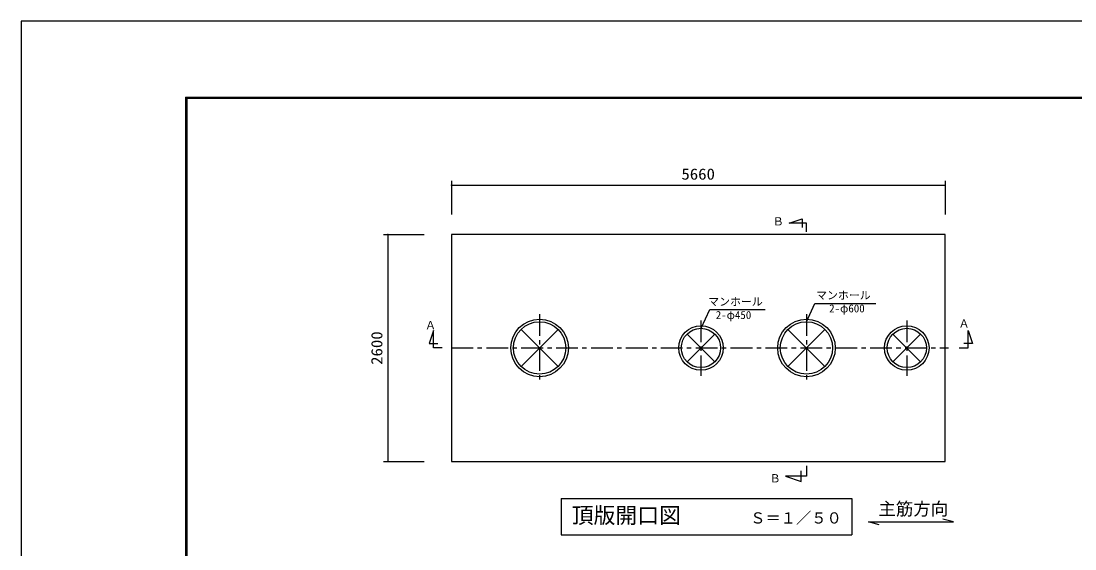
# Model space of a CAD drawing. Units: millimetres, scale not verified. Extents: x -14850 to 14850, y -10500 to 10500.
# Drawn here: x -14850 to -2768, y 4450 to 10500 of the extents above; entities that cross this region are included whole.
import ezdxf
from ezdxf.enums import TextEntityAlignment as Align

# ---------------------------------------------------------------- set-up
doc = ezdxf.new("R2010")
doc.units = ezdxf.units.MM
doc.header["$LTSCALE"] = 50
doc.linetypes.add('CHAIN1', pattern=[8, 5, -1, 1, -1])
for name, color, linetype, lineweight in [('0-0_躯体', 5, 'Continuous', 25), ('0-1_機器', 2, 'Continuous', 25), ('0-2_空気管', 3, 'Continuous', 25), ('0-3_水管', 3, 'Continuous', 25), ('0-5_製作', 5, 'Continuous', 25), ('0-6_図面枠', 7, 'Continuous', 25), ('0-7_Axis_waku', 7, 'Continuous', 25)]:
    doc.layers.add(name, color=color, linetype=linetype, lineweight=lineweight)
doc.styles.add('ＭＳ ゴシック', font='')
doc.styles.get('ＭＳ ゴシック').set_extended_font_data('MS Gothic')

msp = doc.modelspace()

# ---------------------------------------------------------------- linework, layer by layer
at = {"layer": '0-0_躯体', "color": 3}
for p, q in [((-5845.98, 8084.9), (-5845.98, 8184.9)), ((-5845.98, 5403.45), (-5845.98, 5283.45))]:
    msp.add_line(p, q, dxfattribs=at)
for points in [[(-5845.98, 8184.9), (-6045.98, 8184.9), (-5895.98, 8234.9), (-5895.98, 8134.9)], [(-5845.98, 5283.45), (-6085.98, 5283.45), (-5905.98, 5223.44), (-5905.98, 5343.44)]]:
    msp.add_lwpolyline(points, dxfattribs=at)
at = {"layer": '0-1_機器'}
for p, q in [((-9915.98, 8053.48), (-9915.98, 5453.48)), ((-4255.98, 8053.48), (-9915.98, 8053.48)), ((-4255.98, 5453.48), (-4255.98, 8053.48)), ((-9915.98, 5453.48), (-4255.98, 5453.48))]:
    msp.add_line(p, q, dxfattribs=at)
at = {"layer": '0-2_空気管', "linetype": 'CHAIN1'}
for p, q in [((-8905.98, 7142.1), (-8905.98, 6362.53)), ((-5845.98, 7142.1), (-5845.98, 6362.53)), ((-7055.98, 7068.85), (-7055.98, 6435.77)), ((-4695.98, 7068.85), (-4695.98, 6435.77)), ((-9915.98, 6753.48), (-4215.98, 6753.48))]:
    msp.add_line(p, q, dxfattribs=at)
at = {"layer": '0-2_空気管'}
for p, q in [((-9117.87, 6541.59), (-8693.85, 6965.61)), ((-9117.77, 6965.27), (-8693.85, 6541.35)), ((-7215.08, 6912.58), (-6896.88, 6594.38)), ((-7215.08, 6594.38), (-6896.88, 6912.58)), ((-6057.87, 6541.59), (-5633.85, 6965.61)), ((-6057.77, 6965.27), (-5633.85, 6541.35)), ((-4855.08, 6912.58), (-4536.88, 6594.38)), ((-4855.08, 6594.38), (-4536.88, 6912.58))]:
    msp.add_line(p, q, dxfattribs=at)
at = {"layer": '0-2_空気管', "color": 4}
for points in [[(-5845.98, 7053.48), (-5748.76, 7263.45), (-5050.74, 7263.45)], [(-7051.99, 6978.45), (-6952.59, 7193.12), (-6320.14, 7193.12)]]:
    msp.add_lwpolyline(points, dxfattribs=at)
at = {"layer": '0-2_空気管'}
for points in [[(-10021.07, 6753.48), (-10121.07, 6753.48), (-10121.07, 6953.48), (-10171.07, 6803.48), (-10071.07, 6803.48)], [(-4093.79, 6753.48), (-3993.79, 6753.48), (-3993.79, 6953.48), (-3943.79, 6803.48), (-4043.79, 6803.48)]]:
    msp.add_lwpolyline(points, dxfattribs=at)
for centre, radius in [((-8905.98, 6753.48), 330), ((-8905.98, 6753.48), 300), ((-7055.98, 6753.48), 255), ((-5845.98, 6753.48), 330), ((-5845.98, 6753.48), 300), ((-4695.98, 6753.48), 255), ((-7055.98, 6753.48), 225), ((-4695.98, 6753.48), 225)]:
    msp.add_circle(centre, radius, dxfattribs=at)
at = {"layer": '0-3_水管'}
for p, q in [((-8658.03, 5027.92), (-5324.69, 5027.92)), ((-5324.69, 5027.92), (-5324.69, 4611.25))]:
    msp.add_line(p, q, dxfattribs=at)
for points in [[(-8658.03, 5027.92), (-8658.03, 4611.25), (-5324.69, 4611.25)], [(-5013.82, 4727.36), (-5134.56, 4759.71), (-4162.02, 4759.71), (-4282.77, 4792.07)]]:
    msp.add_lwpolyline(points, dxfattribs=at)
at = {"layer": '0-5_製作', "color": 2}
for p, q in [((-9915.98, 8668.84), (-9915.98, 8282.56)), ((-9915.98, 8618.84), (-4255.98, 8618.84)), ((-4255.98, 8668.84), (-4255.98, 8282.56)), ((-10694.58, 8053.48), (-10230.7, 8053.48)), ((-10644.58, 8053.48), (-10644.58, 5453.48)), ((-10694.58, 5453.48), (-10230.7, 5453.48))]:
    msp.add_line(p, q, dxfattribs=at)
at = {"layer": '0-5_製作'}
for points in [[(-9917.23, 8628.76), (-9925.98, 8618.84), (-9925.96, 8619.46)], [(-9917.23, 8628.76), (-9915.98, 8618.84), (-9925.98, 8618.84)], [(-9915.98, 8618.84), (-9925.9, 8617.58), (-9925.98, 8618.84)], [(-9917.23, 8628.76), (-9925.96, 8619.46), (-9918.47, 8628.52)], [(-9918.47, 8628.52), (-9925.96, 8619.46), (-9925.8, 8620.71)], [(-9915.98, 8618.84), (-9925.67, 8616.35), (-9925.9, 8617.58)], [(-9918.47, 8628.52), (-9925.8, 8620.71), (-9919.66, 8628.13)], [(-9919.66, 8628.13), (-9925.8, 8620.71), (-9925.49, 8621.93)], [(-9915.98, 8618.84), (-9925.28, 8615.15), (-9925.67, 8616.35)], [(-9919.66, 8628.13), (-9925.49, 8621.93), (-9920.8, 8627.6)], [(-9920.8, 8627.6), (-9925.49, 8621.93), (-9925.03, 8623.09)], [(-9915.98, 8618.84), (-9924.74, 8614.02), (-9925.28, 8615.15)], [(-9920.8, 8627.6), (-9925.03, 8623.09), (-9921.86, 8626.93)], [(-9921.86, 8626.93), (-9925.03, 8623.09), (-9924.42, 8624.19)], [(-9915.98, 8618.84), (-9924.07, 8612.96), (-9924.74, 8614.02)], [(-9921.86, 8626.93), (-9924.42, 8624.19), (-9922.83, 8626.13)], [(-9922.83, 8626.13), (-9924.42, 8624.19), (-9923.68, 8625.21)], [(-9915.98, 8618.84), (-9923.27, 8611.99), (-9924.07, 8612.96)], [(-9915.98, 8618.84), (-9922.35, 8611.13), (-9923.27, 8611.99)], [(-9915.98, 8608.84), (-9922.35, 8611.13), (-9915.98, 8618.84)], [(-9915.98, 8608.84), (-9921.34, 8610.39), (-9922.35, 8611.13)], [(-9915.98, 8608.84), (-9920.24, 8609.79), (-9921.34, 8610.39)], [(-9915.98, 8608.84), (-9919.07, 8609.33), (-9920.24, 8609.79)], [(-9915.98, 8608.84), (-9917.85, 8609.01), (-9919.07, 8609.33)], [(-9915.98, 8608.84), (-9916.61, 8608.86), (-9917.85, 8609.01)], [(-9915.98, 8628.84), (-9915.98, 8618.84), (-9917.23, 8628.76)], [(-9915.35, 8628.82), (-9915.98, 8618.84), (-9915.98, 8628.84)], [(-9914.11, 8628.66), (-9915.98, 8618.84), (-9915.35, 8628.82)], [(-9912.89, 8628.35), (-9915.98, 8618.84), (-9914.11, 8628.66)], [(-9911.72, 8627.88), (-9915.98, 8618.84), (-9912.89, 8628.35)], [(-9910.62, 8627.28), (-9915.98, 8618.84), (-9911.72, 8627.88)], [(-9909.61, 8626.54), (-9915.98, 8618.84), (-9910.62, 8627.28)], [(-9908.69, 8625.68), (-9915.98, 8618.84), (-9909.61, 8626.54)], [(-9908.69, 8625.68), (-9905.98, 8618.84), (-9915.98, 8618.84)], [(-9905.98, 8618.84), (-9915.98, 8608.84), (-9915.98, 8618.84)], [(-9905.98, 8618.84), (-9914.73, 8608.92), (-9915.98, 8608.84)], [(-9905.98, 8618.84), (-9913.49, 8609.15), (-9914.73, 8608.92)], [(-9906, 8618.21), (-9913.49, 8609.15), (-9905.98, 8618.84)], [(-9906.16, 8616.96), (-9913.49, 8609.15), (-9906, 8618.21)], [(-9906.16, 8616.96), (-9912.3, 8609.54), (-9913.49, 8609.15)], [(-9906.47, 8615.75), (-9912.3, 8609.54), (-9906.16, 8616.96)], [(-9906.47, 8615.75), (-9911.16, 8610.07), (-9912.3, 8609.54)], [(-9906.93, 8614.58), (-9911.16, 8610.07), (-9906.47, 8615.75)], [(-9906.93, 8614.58), (-9910.1, 8610.75), (-9911.16, 8610.07)], [(-9907.54, 8613.48), (-9910.1, 8610.75), (-9906.93, 8614.58)], [(-9907.54, 8613.48), (-9909.13, 8611.55), (-9910.1, 8610.75)], [(-9908.27, 8612.46), (-9909.13, 8611.55), (-9907.54, 8613.48)], [(-9907.89, 8624.71), (-9905.98, 8618.84), (-9908.69, 8625.68)], [(-9907.22, 8623.65), (-9905.98, 8618.84), (-9907.89, 8624.71)], [(-9906.68, 8622.52), (-9905.98, 8618.84), (-9907.22, 8623.65)], [(-9906.29, 8621.32), (-9905.98, 8618.84), (-9906.68, 8622.52)], [(-9906.06, 8620.09), (-9905.98, 8618.84), (-9906.29, 8621.32)], [(-4255.98, 8618.84), (-4265.98, 8618.84), (-4265.96, 8619.46)], [(-4255.98, 8618.84), (-4265.9, 8617.58), (-4265.98, 8618.84)], [(-4255.98, 8618.84), (-4265.96, 8619.46), (-4265.8, 8620.71)], [(-4255.98, 8618.84), (-4265.67, 8616.35), (-4265.9, 8617.58)], [(-4255.98, 8618.84), (-4265.8, 8620.71), (-4265.49, 8621.93)], [(-4255.98, 8618.84), (-4265.28, 8615.15), (-4265.67, 8616.35)], [(-4255.98, 8618.84), (-4265.49, 8621.93), (-4265.03, 8623.09)], [(-4255.98, 8618.84), (-4264.74, 8614.02), (-4265.28, 8615.15)], [(-4255.98, 8618.84), (-4265.03, 8623.09), (-4264.42, 8624.19)], [(-4255.98, 8608.84), (-4264.74, 8614.02), (-4255.98, 8618.84)], [(-4255.98, 8608.84), (-4264.07, 8612.96), (-4264.74, 8614.02)], [(-4255.98, 8628.84), (-4264.42, 8624.19), (-4263.68, 8625.21)], [(-4255.98, 8618.84), (-4264.42, 8624.19), (-4255.98, 8628.84)], [(-4255.98, 8608.84), (-4263.27, 8611.99), (-4264.07, 8612.96)], [(-4255.98, 8628.84), (-4263.68, 8625.21), (-4257.23, 8628.76)], [(-4257.23, 8628.76), (-4263.68, 8625.21), (-4262.83, 8626.13)], [(-4255.98, 8608.84), (-4262.35, 8611.13), (-4263.27, 8611.99)], [(-4257.23, 8628.76), (-4262.83, 8626.13), (-4258.47, 8628.52)], [(-4258.47, 8628.52), (-4262.83, 8626.13), (-4261.86, 8626.93)], [(-4255.98, 8608.84), (-4261.34, 8610.39), (-4262.35, 8611.13)], [(-4258.47, 8628.52), (-4261.86, 8626.93), (-4259.66, 8628.13)], [(-4259.66, 8628.13), (-4261.86, 8626.93), (-4260.8, 8627.6)], [(-4255.98, 8608.84), (-4260.24, 8609.79), (-4261.34, 8610.39)], [(-4255.98, 8608.84), (-4259.07, 8609.33), (-4260.24, 8609.79)], [(-4255.98, 8608.84), (-4257.85, 8609.01), (-4259.07, 8609.33)], [(-4255.98, 8608.84), (-4256.61, 8608.86), (-4257.85, 8609.01)], [(-4255.35, 8628.82), (-4255.98, 8618.84), (-4255.98, 8628.84)], [(-4254.11, 8628.66), (-4255.98, 8618.84), (-4255.35, 8628.82)], [(-4252.89, 8628.35), (-4255.98, 8618.84), (-4254.11, 8628.66)], [(-4251.72, 8627.88), (-4255.98, 8618.84), (-4252.89, 8628.35)], [(-4250.62, 8627.28), (-4255.98, 8618.84), (-4251.72, 8627.88)], [(-4249.61, 8626.54), (-4255.98, 8618.84), (-4250.62, 8627.28)], [(-4248.69, 8625.68), (-4255.98, 8618.84), (-4249.61, 8626.54)], [(-4247.89, 8624.71), (-4255.98, 8618.84), (-4248.69, 8625.68)], [(-4247.22, 8623.65), (-4255.98, 8618.84), (-4247.89, 8624.71)], [(-4246.68, 8622.52), (-4255.98, 8618.84), (-4247.22, 8623.65)], [(-4246.68, 8622.52), (-4245.98, 8618.84), (-4255.98, 8618.84)], [(-4245.98, 8618.84), (-4255.98, 8608.84), (-4255.98, 8618.84)], [(-4246, 8618.21), (-4255.98, 8608.84), (-4245.98, 8618.84)], [(-4246.16, 8616.96), (-4255.98, 8608.84), (-4246, 8618.21)], [(-4246.47, 8615.75), (-4255.98, 8608.84), (-4246.16, 8616.96)], [(-4246.93, 8614.58), (-4255.98, 8608.84), (-4246.47, 8615.75)], [(-4247.54, 8613.48), (-4255.98, 8608.84), (-4246.93, 8614.58)], [(-4248.27, 8612.46), (-4255.98, 8608.84), (-4247.54, 8613.48)], [(-4248.27, 8612.46), (-4254.73, 8608.92), (-4255.98, 8608.84)], [(-4249.13, 8611.55), (-4254.73, 8608.92), (-4248.27, 8612.46)], [(-4249.13, 8611.55), (-4253.49, 8609.15), (-4254.73, 8608.92)], [(-4250.1, 8610.75), (-4253.49, 8609.15), (-4249.13, 8611.55)], [(-4250.1, 8610.75), (-4252.3, 8609.54), (-4253.49, 8609.15)], [(-4251.16, 8610.07), (-4252.3, 8609.54), (-4250.1, 8610.75)], [(-4246.29, 8621.32), (-4245.98, 8618.84), (-4246.68, 8622.52)], [(-4246.06, 8620.09), (-4245.98, 8618.84), (-4246.29, 8621.32)], [(-10647.06, 8063.17), (-10654.58, 8053.48), (-10654.56, 8054.11)], [(-10647.06, 8063.17), (-10644.58, 8053.48), (-10654.58, 8053.48)], [(-10644.58, 8053.48), (-10654.5, 8052.23), (-10654.58, 8053.48)], [(-10647.06, 8063.17), (-10654.56, 8054.11), (-10648.26, 8062.78)], [(-10648.26, 8062.78), (-10654.56, 8054.11), (-10654.4, 8055.36)], [(-10644.58, 8053.48), (-10654.26, 8050.99), (-10654.5, 8052.23)], [(-10648.26, 8062.78), (-10654.4, 8055.36), (-10649.39, 8062.24)], [(-10649.39, 8062.24), (-10654.4, 8055.36), (-10654.09, 8056.57)], [(-10644.58, 8053.48), (-10653.87, 8049.8), (-10654.26, 8050.99)], [(-10649.39, 8062.24), (-10654.09, 8056.57), (-10650.45, 8061.57)], [(-10650.45, 8061.57), (-10654.09, 8056.57), (-10653.62, 8057.74)], [(-10644.58, 8053.48), (-10653.34, 8048.66), (-10653.87, 8049.8)], [(-10650.45, 8061.57), (-10653.62, 8057.74), (-10651.42, 8060.77)], [(-10651.42, 8060.77), (-10653.62, 8057.74), (-10653.02, 8058.84)], [(-10644.58, 8053.48), (-10652.67, 8047.6), (-10653.34, 8048.66)], [(-10651.42, 8060.77), (-10653.02, 8058.84), (-10652.28, 8059.86)], [(-10644.58, 8053.48), (-10651.87, 8046.64), (-10652.67, 8047.6)], [(-10644.58, 8053.48), (-10650.95, 8045.78), (-10651.87, 8046.64)], [(-10644.58, 8053.48), (-10649.93, 8045.04), (-10650.95, 8045.78)], [(-10644.58, 8043.48), (-10649.93, 8045.04), (-10644.58, 8053.48)], [(-10644.58, 8043.48), (-10648.83, 8044.43), (-10649.93, 8045.04)], [(-10644.58, 8043.48), (-10647.67, 8043.97), (-10648.83, 8044.43)], [(-10644.58, 8043.48), (-10646.45, 8043.66), (-10647.67, 8043.97)], [(-10645.83, 8063.4), (-10644.58, 8053.48), (-10647.06, 8063.17)], [(-10644.58, 8043.48), (-10645.2, 8043.5), (-10646.45, 8043.66)], [(-10644.58, 8063.48), (-10644.58, 8053.48), (-10645.83, 8063.4)], [(-10643.95, 8063.46), (-10644.58, 8053.48), (-10644.58, 8063.48)], [(-10642.7, 8063.3), (-10644.58, 8053.48), (-10643.95, 8063.46)], [(-10641.49, 8062.99), (-10644.58, 8053.48), (-10642.7, 8063.3)], [(-10640.32, 8062.53), (-10644.58, 8053.48), (-10641.49, 8062.99)], [(-10639.22, 8061.92), (-10644.58, 8053.48), (-10640.32, 8062.53)], [(-10638.2, 8061.19), (-10644.58, 8053.48), (-10639.22, 8061.92)], [(-10638.2, 8061.19), (-10634.58, 8053.48), (-10644.58, 8053.48)], [(-10634.58, 8053.48), (-10644.58, 8043.48), (-10644.58, 8053.48)], [(-10634.58, 8053.48), (-10643.32, 8043.56), (-10644.58, 8043.48)], [(-10634.58, 8053.48), (-10642.09, 8043.8), (-10643.32, 8043.56)], [(-10634.58, 8053.48), (-10640.89, 8044.18), (-10642.09, 8043.8)], [(-10634.6, 8052.85), (-10640.89, 8044.18), (-10634.58, 8053.48)], [(-10634.75, 8051.61), (-10640.89, 8044.18), (-10634.6, 8052.85)], [(-10634.75, 8051.61), (-10639.76, 8044.72), (-10640.89, 8044.18)], [(-10635.06, 8050.39), (-10639.76, 8044.72), (-10634.75, 8051.61)], [(-10635.06, 8050.39), (-10638.7, 8045.39), (-10639.76, 8044.72)], [(-10635.53, 8049.22), (-10638.7, 8045.39), (-10635.06, 8050.39)], [(-10635.53, 8049.22), (-10637.73, 8046.19), (-10638.7, 8045.39)], [(-10637.29, 8060.33), (-10634.58, 8053.48), (-10638.2, 8061.19)], [(-10636.13, 8048.12), (-10637.73, 8046.19), (-10635.53, 8049.22)], [(-10636.13, 8048.12), (-10636.87, 8047.11), (-10637.73, 8046.19)], [(-10636.49, 8059.36), (-10634.58, 8053.48), (-10637.29, 8060.33)], [(-10635.81, 8058.3), (-10634.58, 8053.48), (-10636.49, 8059.36)], [(-10635.28, 8057.16), (-10634.58, 8053.48), (-10635.81, 8058.3)], [(-10634.89, 8055.97), (-10634.58, 8053.48), (-10635.28, 8057.16)], [(-10634.65, 8054.73), (-10634.58, 8053.48), (-10634.89, 8055.97)], [(-10649.39, 5462.24), (-10654.58, 5453.48), (-10650.45, 5461.57)], [(-10649.39, 5462.24), (-10644.58, 5453.48), (-10654.58, 5453.48)], [(-10650.45, 5461.57), (-10654.58, 5453.48), (-10654.56, 5454.11)], [(-10644.58, 5453.48), (-10654.5, 5452.23), (-10654.58, 5453.48)], [(-10650.45, 5461.57), (-10654.56, 5454.11), (-10651.42, 5460.77)], [(-10651.42, 5460.77), (-10654.56, 5454.11), (-10654.4, 5455.36)], [(-10644.58, 5453.48), (-10654.26, 5450.99), (-10654.5, 5452.23)], [(-10651.42, 5460.77), (-10654.4, 5455.36), (-10652.28, 5459.86)], [(-10652.28, 5459.86), (-10654.4, 5455.36), (-10654.09, 5456.57)], [(-10644.58, 5453.48), (-10653.87, 5449.8), (-10654.26, 5450.99)], [(-10652.28, 5459.86), (-10654.09, 5456.57), (-10653.02, 5458.84)], [(-10653.02, 5458.84), (-10654.09, 5456.57), (-10653.62, 5457.74)], [(-10644.58, 5453.48), (-10653.34, 5448.66), (-10653.87, 5449.8)], [(-10644.58, 5453.48), (-10652.67, 5447.6), (-10653.34, 5448.66)], [(-10644.58, 5453.48), (-10651.87, 5446.64), (-10652.67, 5447.6)], [(-10644.58, 5453.48), (-10650.95, 5445.78), (-10651.87, 5446.64)], [(-10644.58, 5453.48), (-10649.93, 5445.04), (-10650.95, 5445.78)], [(-10644.58, 5453.48), (-10648.83, 5444.43), (-10649.93, 5445.04)], [(-10648.26, 5462.78), (-10644.58, 5453.48), (-10649.39, 5462.24)], [(-10644.58, 5443.48), (-10648.83, 5444.43), (-10644.58, 5453.48)], [(-10644.58, 5443.48), (-10647.67, 5443.97), (-10648.83, 5444.43)], [(-10647.06, 5463.17), (-10644.58, 5453.48), (-10648.26, 5462.78)], [(-10644.58, 5443.48), (-10646.45, 5443.66), (-10647.67, 5443.97)], [(-10645.83, 5463.4), (-10644.58, 5453.48), (-10647.06, 5463.17)], [(-10644.58, 5443.48), (-10645.2, 5443.5), (-10646.45, 5443.66)], [(-10644.58, 5463.48), (-10644.58, 5453.48), (-10645.83, 5463.4)], [(-10643.95, 5463.46), (-10644.58, 5453.48), (-10644.58, 5463.48)], [(-10642.7, 5463.3), (-10644.58, 5453.48), (-10643.95, 5463.46)], [(-10641.49, 5462.99), (-10644.58, 5453.48), (-10642.7, 5463.3)], [(-10640.32, 5462.53), (-10644.58, 5453.48), (-10641.49, 5462.99)], [(-10639.22, 5461.92), (-10644.58, 5453.48), (-10640.32, 5462.53)], [(-10639.22, 5461.92), (-10634.58, 5453.48), (-10644.58, 5453.48)], [(-10634.58, 5453.48), (-10644.58, 5443.48), (-10644.58, 5453.48)], [(-10634.58, 5453.48), (-10643.32, 5443.56), (-10644.58, 5443.48)], [(-10634.58, 5453.48), (-10642.09, 5443.8), (-10643.32, 5443.56)], [(-10634.58, 5453.48), (-10640.89, 5444.18), (-10642.09, 5443.8)], [(-10634.58, 5453.48), (-10639.76, 5444.72), (-10640.89, 5444.18)], [(-10634.58, 5453.48), (-10638.7, 5445.39), (-10639.76, 5444.72)], [(-10638.2, 5461.19), (-10634.58, 5453.48), (-10639.22, 5461.92)], [(-10634.6, 5452.85), (-10638.7, 5445.39), (-10634.58, 5453.48)], [(-10634.6, 5452.85), (-10637.73, 5446.19), (-10638.7, 5445.39)], [(-10637.29, 5460.33), (-10634.58, 5453.48), (-10638.2, 5461.19)], [(-10634.75, 5451.61), (-10637.73, 5446.19), (-10634.6, 5452.85)], [(-10634.75, 5451.61), (-10636.87, 5447.11), (-10637.73, 5446.19)], [(-10636.49, 5459.36), (-10634.58, 5453.48), (-10637.29, 5460.33)], [(-10635.06, 5450.39), (-10636.87, 5447.11), (-10634.75, 5451.61)], [(-10635.06, 5450.39), (-10636.13, 5448.12), (-10636.87, 5447.11)], [(-10635.81, 5458.3), (-10634.58, 5453.48), (-10636.49, 5459.36)], [(-10635.53, 5449.22), (-10636.13, 5448.12), (-10635.06, 5450.39)], [(-10635.28, 5457.16), (-10634.58, 5453.48), (-10635.81, 5458.3)], [(-10634.89, 5455.97), (-10634.58, 5453.48), (-10635.28, 5457.16)], [(-10634.65, 5454.73), (-10634.58, 5453.48), (-10634.89, 5455.97)]]:
    msp.add_solid(points, dxfattribs=at)
at = {"layer": '0-6_図面枠'}
msp.add_lwpolyline([(-14850, -10500), (14850, -10500), (14850, 10500), (-14850, 10500)], close=True, dxfattribs=at)
at = {"layer": '0-7_Axis_waku'}
for p, q in [((-12964, 9629), (14014, 9629)), ((-12964, 9629), (-12964, -9679.01)), ((-12963, 9628), (14013, 9628)), ((-12963, 9628), (-12963, -9678.01)), ((-12962, 9627), (14012, 9627)), ((-12962, 9627), (-12962, -9677.01)), ((-12961, 9626), (14011, 9626)), ((-12961, 9626), (-12961, -9676.01)), ((-12960, 9625), (14010, 9625)), ((-12960, 9625), (-12960, -9675.01)), ((-12959, 9624), (14009, 9624)), ((-12959, 9624), (-12959, -9674.01)), ((-12958, 9623), (14008, 9623)), ((-12958, 9623), (-12958, -9673.01)), ((-12957, 9622), (14007, 9622)), ((-12957, 9622), (-12957, -9672.01)), ((-12956, 9621), (14006, 9621)), ((-12956, 9621), (-12956, -9671.01)), ((-12955, 9620), (14005, 9620)), ((-12955, 9620), (-12955, -9670.01)), ((-12954, 9619), (14004, 9619)), ((-12954, 9619), (-12954, -9669.01)), ((-12953, 9618), (14003, 9618)), ((-12953, 9618), (-12953, -9668.01)), ((-12952, 9617), (14002, 9617)), ((-12952, 9617), (-12952, -9667.01)), ((-12951, 9616), (14001, 9616)), ((-12951, 9616), (-12951, -9666.01)), ((-12950, 9615), (14000, 9615)), ((-12950, 9615), (-12950, -9665))]:
    msp.add_line(p, q, dxfattribs=at)

# ---------------------------------------------------------------- texts
at = {"layer": '0-0_躯体', "color": 4, "style": 'ＭＳ ゴシック'}
for p in [(-6231.81, 8129.93), (-6267.79, 5185.24)]:
    msp.add_text('Ｂ', height=91.79, dxfattribs=at).set_placement(p, align=Align.BOTTOM_LEFT)
at = {"layer": '0-2_空気管', "color": 4, "style": 'ＭＳ ゴシック'}
for s, p in [('マンホール', (-5735.83, 7283.64)), ('マンホール', (-6973.06, 7210.79)), ('2-φ600', (-5585.64, 7133.44)), ('2-φ450', (-6885.94, 7057.59)), ('Ａ', (-10218.46, 6940.95)), ('Ａ', (-4102.15, 6959.84))]:
    msp.add_text(s, height=91.79, dxfattribs=at).set_placement(p, align=Align.BOTTOM_LEFT)
at = {"layer": '0-3_水管', "color": 4, "style": 'ＭＳ ゴシック'}
for s, height, p in [('頂版開口図', 183.3, (-8536.6, 4688.42)), ('主筋方向', 146.6, (-5021.31, 4792.09)), ('Ｓ＝１／５０', 128.4, (-6491.51, 4702.56))]:
    msp.add_text(s, height=height, dxfattribs=at).set_placement(p, align=Align.BOTTOM_LEFT)
at = {"layer": '0-5_製作', "color": 4, "style": 'ＭＳ ゴシック', "width": 1.1}
msp.add_text('5660', height=128.4, dxfattribs=at).set_placement((-7279.73, 8643.84), align=Align.BOTTOM_LEFT)
msp.add_text('2600', height=128.4, rotation=90, dxfattribs=at).set_placement((-10669.58, 6559.73), align=Align.BOTTOM_LEFT)

doc.saveas('drawing.dxf')
